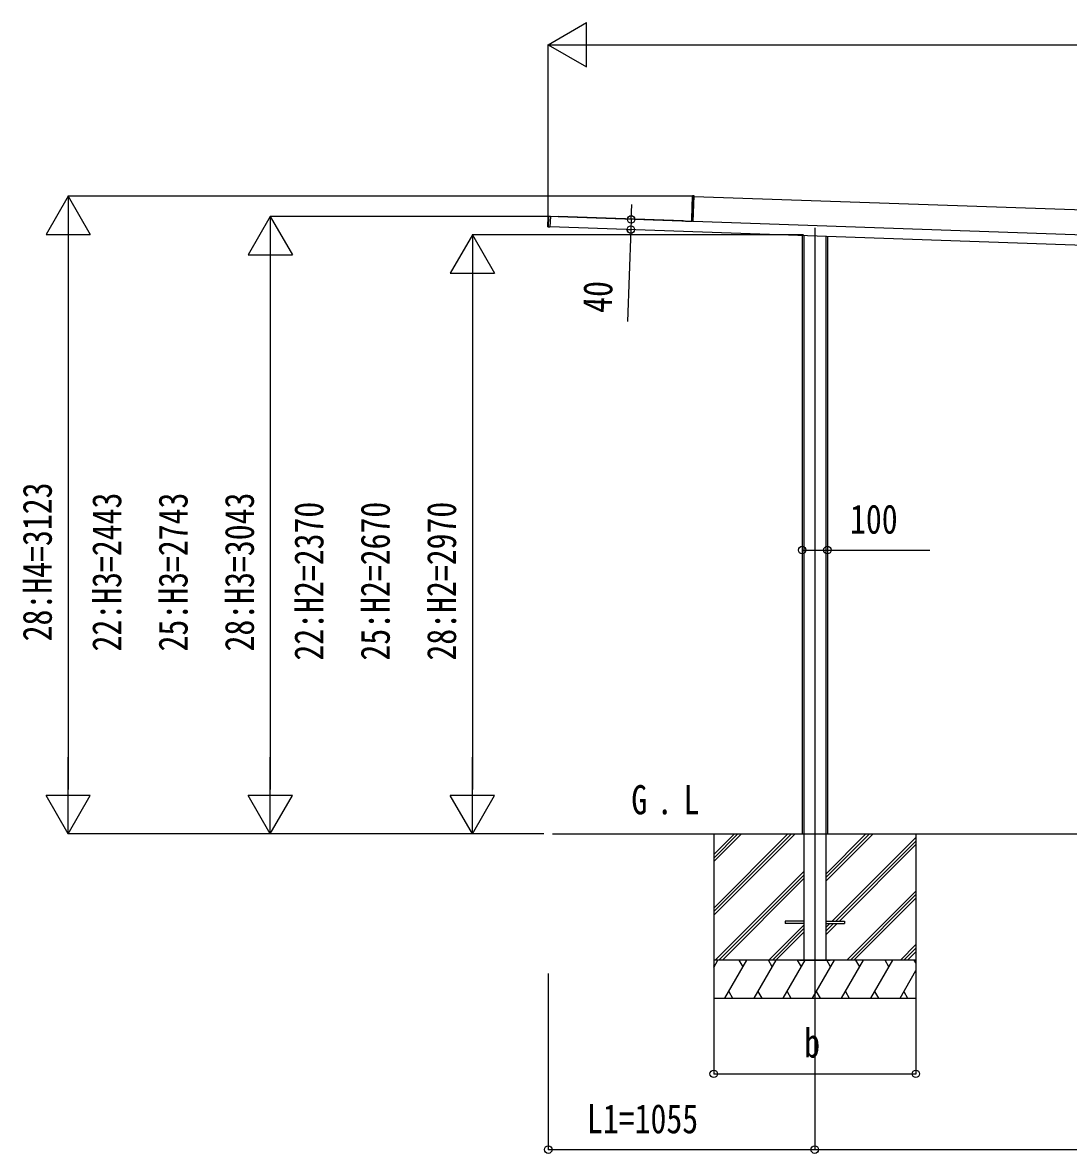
# Model space of a CAD drawing. Units: millimetres, scale not verified. Extents: x -14718 to 14718, y -10397 to 10401.
# Drawn here: x -4448 to -309, y -5976 to -1501 of the extents above; entities that cross this region are included whole.
import ezdxf
from ezdxf.enums import TextEntityAlignment as Align

# ---------------------------------------------------------------- set-up
doc = ezdxf.new("R2010")
doc.units = ezdxf.units.MM
doc.header["$LTSCALE"] = 50
for name, color, linetype in [('0-2_USER1', 3, 'Continuous'), ('0-4_YKK_12', 2, 'Continuous'), ('0-5_YKK_A1', 4, 'Continuous'), ('0-6_YKK_D', 6, 'Continuous')]:
    doc.layers.add(name, color=color, linetype=linetype)
doc.styles.add('ＭＳ ゴシック', font='')
doc.styles.get('ＭＳ ゴシック').set_extended_font_data('MS Gothic')

msp = doc.modelspace()

# ---------------------------------------------------------------- linework, layer by layer
at = {"layer": '0-4_YKK_12'}
msp.add_line((-1312.48, -2313.46), (-1312.48, -5264.1), dxfattribs=at)
at = {"layer": '0-5_YKK_A1'}
for p, q in [((-1795.37, -2186.89), (-1798.59, -2278.98)), ((-1795.37, -2186.89), (-1795.84, -2186.88)), ((-1789.83, -2186.75), (-1795.37, -2186.89)), ((-1795.36, -2186.39), (-1789.82, -2186.25)), ((-1793.38, -2288.16), (-1789.83, -2186.75)), ((-1789.91, -2188.95), (2071.73, -2323.8)), ((-1789.82, -2186.25), (-1789.83, -2186.75)), ((-2368.47, -2309.37), (-2367.03, -2268.31)), ((-2366.56, -2268.33), (-2368, -2309.39)), ((-2366.56, -2268.33), (-2367.03, -2268.31)), ((-2359.02, -2268.13), (-2366.56, -2268.33)), ((-2359.02, -2268.13), (-2360.49, -2310.11)), ((2635.6, -2443.55), (-2359.06, -2269.13)), ((-2328.12, -2270.21), (-2328.09, -2269.11)), ((-1801.24, -2288.61), (-2328.12, -2270.21)), ((-1833.39, -2286.39), (-2328.09, -2269.11)), ((-2323.28, -2270.38), (-2323.27, -2270.08)), ((-2323.27, -2270.08), (-2323.25, -2269.48)), ((-1798.59, -2278.98), (-1799.06, -2278.97)), ((-1798.59, -2278.98), (-1798.87, -2286.99)), ((-2368, -2309.39), (-2368.47, -2309.37)), ((-2360.5, -2310.61), (-2368.01, -2309.88)), ((-2368, -2309.39), (-2360.49, -2310.11)), ((-2360.49, -2310.11), (-2360.5, -2310.61)), ((2634.2, -2483.53), (-2360.45, -2309.11)), ((-1833.42, -2287.49), (-1833.39, -2286.39)), ((-1828.38, -2287.66), (-1828.37, -2287.36)), ((-1828.37, -2287.36), (-1828.35, -2286.76)), ((-1828.35, -2286.76), (-1828.34, -2286.46)), ((-1824.38, -2287.8), (-1824.36, -2287.1)), ((-1793.39, -2288.19), (-1824.36, -2287.1)), ((-1798.87, -2286.99), (-1799.34, -2286.98)), ((-1793.38, -2288.16), (-1793.4, -2288.89)), ((-1362.48, -2343.96), (-1362.48, -4711.6)), ((-1355.61, -2344.2), (-1355.61, -5211.6)), ((-1269.34, -2347.21), (-1269.34, -5211.6)), ((-1262.48, -2347.45), (-1262.48, -4711.6)), ((-2349.96, -4711.6), (2667.71, -4711.6)), ((-1712.48, -4711.6), (-1712.48, -5361.6)), ((-1712.48, -5005.58), (-1418.5, -4711.6)), ((-1712.48, -5019.72), (-1404.35, -4711.6)), ((-1712.48, -5033.86), (-1390.21, -4711.6)), ((-1712.48, -4793.44), (-1630.63, -4711.6)), ((-1712.48, -4807.59), (-1616.49, -4711.6)), ((-1712.48, -4821.73), (-1602.35, -4711.6)), ((-1269.34, -4899.09), (-1081.84, -4711.6)), ((-1269.34, -4884.95), (-1095.99, -4711.6)), ((-1269.34, -4870.81), (-1110.13, -4711.6)), ((-1243.5, -5057.1), (-912.48, -4726.08)), ((-1229.36, -5057.1), (-912.48, -4740.22)), ((-912.48, -4711.6), (-912.48, -5361.6)), ((-1215.21, -5057.1), (-912.48, -4754.36)), ((-1706.37, -5211.6), (-1355.61, -4860.85)), ((-1692.22, -5211.6), (-1355.61, -4874.99)), ((-1678.08, -5211.6), (-1355.61, -4889.13)), ((-1185.87, -5211.6), (-912.48, -4938.21)), ((-1171.72, -5211.6), (-912.48, -4952.35)), ((-1157.58, -5211.6), (-912.48, -4966.49)), ((-1494.23, -5211.6), (-1355.61, -5072.98)), ((-1480.09, -5211.6), (-1355.61, -5087.12)), ((-1465.95, -5211.6), (-1355.61, -5101.26)), ((-1429.98, -5057.1), (-1429.98, -5066.1)), ((-1355.61, -5057.1), (-1429.98, -5057.1)), ((-1355.61, -5066.1), (-1429.98, -5066.1)), ((-1269.34, -5057.1), (-1194.98, -5057.1)), ((-1269.34, -5111.22), (-1224.21, -5066.1)), ((-1269.34, -5082.94), (-1252.5, -5066.1)), ((-1269.34, -5097.08), (-1238.36, -5066.1)), ((-1269.34, -5066.1), (-1194.98, -5066.1)), ((-1194.98, -5057.1), (-1194.98, -5066.1)), ((-973.73, -5211.6), (-912.48, -5150.34)), ((-959.59, -5211.6), (-912.48, -5164.48)), ((-945.45, -5211.6), (-912.48, -5178.63)), ((-912.48, -5211.6), (-1712.48, -5211.6)), ((-1712.48, -5240.54), (-1695.77, -5211.6)), ((-1710.77, -5237.58), (-1712.48, -5234.62)), ((-1667.93, -5361.6), (-1581.33, -5211.6)), ((-1596.33, -5237.58), (-1611.33, -5211.6)), ((-1552.46, -5361.6), (-1465.86, -5211.6)), ((-1480.86, -5237.58), (-1495.86, -5211.6)), ((-1436.99, -5361.6), (-1350.39, -5211.6)), ((-1365.39, -5237.58), (-1380.39, -5211.6)), ((-1373.38, -5211.6), (-1251.58, -5211.6)), ((-1321.52, -5361.6), (-1234.92, -5211.6)), ((-1249.92, -5237.58), (-1264.92, -5211.6)), ((-1206.05, -5361.6), (-1119.45, -5211.6)), ((-1134.45, -5237.58), (-1149.45, -5211.6)), ((-1090.58, -5361.6), (-1003.98, -5211.6)), ((-1018.98, -5237.58), (-1033.98, -5211.6)), ((-912.48, -5222.05), (-918.51, -5211.6)), ((-975.11, -5361.6), (-912.48, -5253.12)), ((-1712.48, -5361.6), (-912.48, -5361.6)), ((-1652.93, -5335.62), (-1637.93, -5361.6)), ((-1537.46, -5335.62), (-1522.46, -5361.6)), ((-1421.99, -5335.62), (-1406.99, -5361.6)), ((-1306.52, -5335.62), (-1291.52, -5361.6)), ((-1191.05, -5335.62), (-1176.05, -5361.6)), ((-1075.58, -5335.62), (-1060.58, -5361.6)), ((-960.11, -5335.62), (-945.11, -5361.6))]:
    msp.add_line(p, q, dxfattribs=at)
for points in [[(-1799.34, -2286.98), (-1799.06, -2278.97), (-1795.84, -2186.88)], [(-2366.55, -2267.83), (-2359, -2267.63), (-2359.02, -2268.13)], [(-2323.25, -2269.48), (-2323.24, -2269.18), (-1828.34, -2286.46)], [(-1824.36, -2287.1), (-1824.34, -2286.6), (-1799.66, -2287.47)]]:
    msp.add_lwpolyline(points, dxfattribs=at)
for centre, radius, start, end in [((-1795.34, -2186.89), 0.5, 91.5, 178), ((-1793.31, -2186.71), 2.07, 171.06854, 184.93146), ((-2366.53, -2268.33), 0.5, 91.5, 178), ((-2364.5, -2268.15), 2.07, 171.06854, 184.93146), ((-2367.97, -2309.39), 0.5, 178, 264.5), ((-2365.95, -2309.71), 2.07, 171.06854, 184.93146), ((-1799.84, -2286.96), 0.5, 268, 358), ((-1799.84, -2286.69), 0.765, 269.05171, 301.0406), ((-1799.65, -2287.22), 0.242, 269.80053, 328.78296), ((-1796.77, -2272.2), 15.54, 259.3054, 261.87346), ((-1799.14, -2289.17), 1.85, 83.82294, 99.58333), ((-1802.1, -2287.11), 3.17, 351.51431, 355.97407), ((-1799.87, -2286.96), 1, 337.89786, 358), ((-1793.42, -2288.16), 0.046, 321.12762, 0.80407)]:
    msp.add_arc(centre, radius, start, end, dxfattribs=at)
for centre, ratio, start_param in [((-1806.46, -2287.73), 0.038227, 0), ((-1806.44, -2287.73), 0.061163, 0.0374041)]:
    msp.add_ellipse(centre, major_axis=(13.07, -0.46), ratio=ratio, start_param=start_param, end_param=0.962078, dxfattribs=at)
at = {"layer": '0-6_YKK_D'}
for p, q in [((-2367.43, -1588.84), (-2215.88, -1501.34)), ((-2215.88, -1676.34), (-2215.88, -1501.34)), ((-2367.43, -2307.38), (-2367.43, -1587.84)), ((-2367.43, -1588.84), (-2215.88, -1676.34)), ((-2367.43, -1588.84), (-2064.32, -1588.84)), ((-2192.43, -1588.84), (2467.58, -1588.84)), ((-4267.43, -2188.84), (-4354.93, -2340.4)), ((-1793.91, -2188.84), (-4268.43, -2188.84)), ((-4267.43, -2188.84), (-4179.93, -2340.4)), ((-4267.43, -2188.84), (-4267.43, -2491.95)), ((-2039.15, -2280.3), (-2037.07, -2220.84)), ((-3467.43, -2268.9), (-3554.93, -2420.46)), ((-2366.55, -2268.9), (-3468.43, -2268.9)), ((-3467.43, -2268.9), (-3379.93, -2420.46)), ((-3467.43, -2268.9), (-3467.43, -2572.01)), ((-2039.15, -2280.3), (-2040.54, -2320.28)), ((-2059.1, -2319.63), (-2039.54, -2320.31)), ((-2040.54, -2320.28), (-2053.24, -2683.86)), ((-4354.93, -2340.4), (-4179.93, -2340.4)), ((-4267.43, -2363.84), (-4267.43, -4536.6)), ((-2667.43, -2341.18), (-2754.93, -2492.73)), ((-1357.18, -2341.18), (-2668.43, -2341.18)), ((-2667.43, -2341.18), (-2579.93, -2492.73)), ((-2667.43, -2341.18), (-2667.43, -2644.29)), ((-3554.93, -2420.46), (-3379.93, -2420.46)), ((-3467.43, -2443.9), (-3467.43, -4536.6)), ((-2754.93, -2492.73), (-2579.93, -2492.73)), ((-2667.43, -2516.18), (-2667.43, -4536.6)), ((-4267.43, -4711.6), (-4267.43, -4408.49)), ((-3467.43, -4711.6), (-3467.43, -4408.49)), ((-2667.43, -4711.6), (-2667.43, -4408.49)), ((-4267.43, -4711.6), (-4354.93, -4560.05)), ((-4179.93, -4560.05), (-4354.93, -4560.05)), ((-4267.43, -4711.6), (-4179.93, -4560.05)), ((-3467.43, -4711.6), (-3554.93, -4560.05)), ((-3379.93, -4560.05), (-3554.93, -4560.05)), ((-3467.43, -4711.6), (-3379.93, -4560.05)), ((-2667.43, -4711.6), (-2754.93, -4560.05)), ((-2579.93, -4560.05), (-2754.93, -4560.05)), ((-2667.43, -4711.6), (-2579.93, -4560.05)), ((-2384.3, -4711.6), (-4268.43, -4711.6)), ((-2384.3, -4711.6), (-3468.43, -4711.6)), ((-2384.3, -4711.6), (-2668.43, -4711.6)), ((-2367.43, -5264.1), (-2367.43, -5962.6)), ((-1312.48, -5265.1), (-1312.48, -5962.6)), ((-1312.48, -5265.1), (-1312.48, -5962.6)), ((-1712.48, -5362.6), (-1712.48, -5662.6)), ((-912.48, -5362.6), (-912.48, -5662.6)), ((-1712.48, -5661.6), (-912.48, -5661.6)), ((-2367.43, -5961.6), (-1312.48, -5961.6)), ((-1312.48, -5961.6), (1587.32, -5961.6))]:
    msp.add_line(p, q, dxfattribs=at)
msp.add_lwpolyline([(-1362.48, -3588.59), (-1262.48, -3588.59), (-857.38, -3588.59)], dxfattribs=at)
for centre in [(-2039.15, -2280.3), (-2040.54, -2320.28), (-1362.48, -3588.59), (-1262.48, -3588.59), (-1712.48, -5661.6), (-912.48, -5661.6), (-2367.43, -5961.6), (-1312.48, -5961.6), (-1312.48, -5961.6)]:
    msp.add_circle(centre, 14.88, dxfattribs=at)

# ---------------------------------------------------------------- texts
at = {"layer": '0-2_USER1', "style": 'ＭＳ ゴシック', "width": 0.8}
for s, p in [('G', (-2038.5, -4669.1)), ('L', (-1831.63, -4669.1)), ('.', (-1937.7, -4669.1))]:
    msp.add_text(s, height=115.5, dxfattribs=at).set_placement(p, align=Align.BOTTOM_LEFT)
at = {"layer": '0-6_YKK_D', "style": 'ＭＳ ゴシック', "width": 0.8}
for s, rotation, p in [('40', 88, (-2082.18, -2652.83)), ('28:H4=3123', 90, (-4297.43, -3950.02)), ('22:H3=2443', 90, (-4022.43, -3990.05)), ('25:H3=2743', 90, (-3759.93, -3990.05)), ('28:H3=3043', 90, (-3497.43, -3990.05)), ('22:H2=2370', 90, (-3222.43, -4026.19)), ('25:H2=2670', 90, (-2959.93, -4026.19)), ('28:H2=2970', 90, (-2697.43, -4026.19))]:
    msp.add_text(s, height=115.5, rotation=rotation, dxfattribs=at).set_placement(p, align=Align.BOTTOM_LEFT)
for s, p in [('100', (-1172.98, -3558.59)), ('b', (-1354.48, -5631.6)), ('L1=1055', (-2214.1, -5931.6))]:
    msp.add_text(s, height=115.5, dxfattribs=at).set_placement(p, align=Align.BOTTOM_LEFT)

doc.saveas('drawing.dxf')
